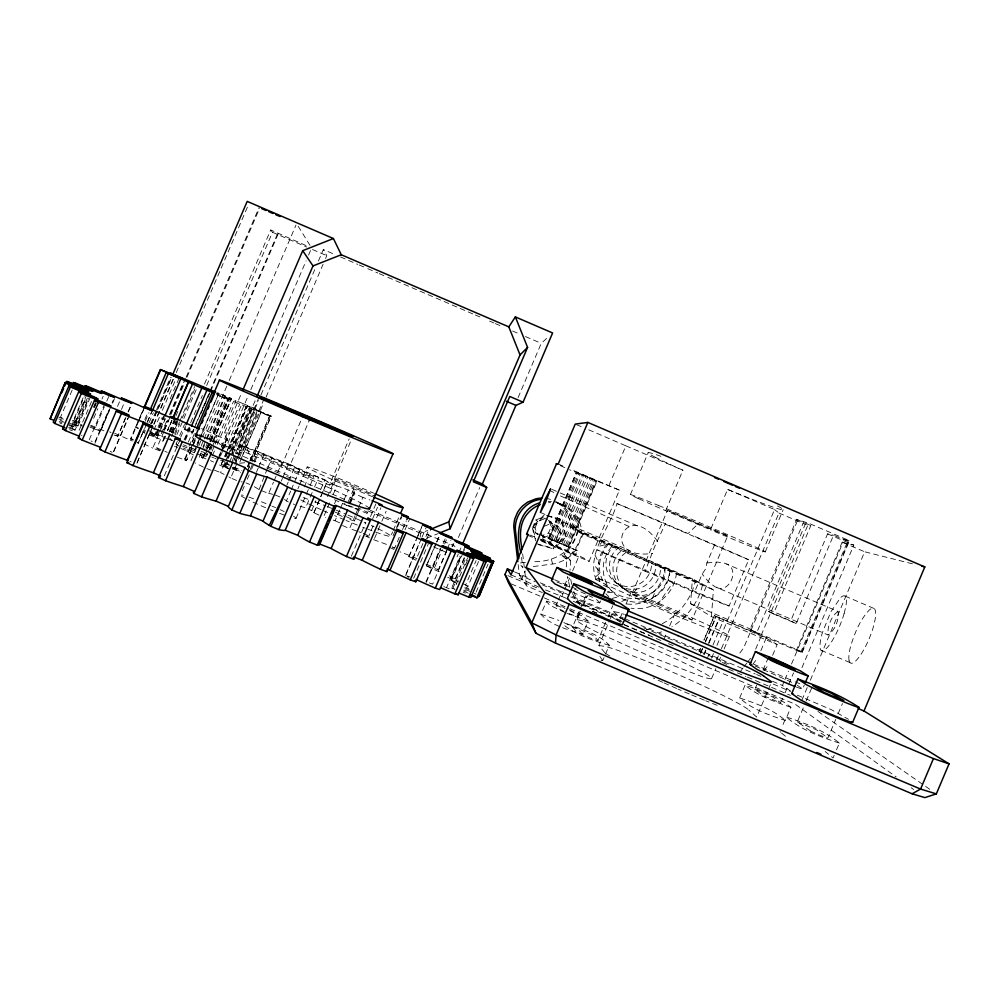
<?xml version="1.0" encoding="UTF-8"?>
<svg xmlns="http://www.w3.org/2000/svg" width="999" height="999" viewBox="0 0 999 999"><rect width="100%" height="100%" fill="white"/><g stroke="black" fill="none" stroke-linecap="round" stroke-linejoin="round"><path stroke-width="0.75" stroke-dasharray="5 3.75" d="M566.358 566.87L566.957 557.592L563.998 554.045L561.913 555.456L565.459 558.528L570.641 560.726L570.029 570.254M714.61 544.755L706.905 562.912L705.606 568.955L702.16 574.075L694.455 592.232L703.608 596.028A74.725 1.324 23.2 0 0 723.776 604.133L729.108 605.981L748.688 559.802L743.581 557.417A74.7 0.649 23.1 0 0 723.701 548.688L692.894 535.626M772.614 655.307L777.16 644.567L711.438 616.633L690.596 603.658L692.419 578.858L570.779 527.047L569.792 520.129L566.483 511.9A28.821 28.746 -62.4 0 0 560.814 505.082L555.968 501.685L563.261 506.281A29.371 29.283 -62.6 0 1 569.043 513.224A28.821 28.746 -62.7 0 1 572.927 524.587L573.414 528.658L618.281 547.989C611.051 553.159 608.291 562.799 609.877 571.316A23.377 23.264 -69.2 0 0 644.517 586.038C651.76 581.281 656.743 572.589 655.456 563.811L614.747 545.991L611.575 548.663A22.927 22.815 -69.1 0 0 619.78 584.79A22.927 22.815 -69.1 0 0 651.498 565.659L651.223 561.513M711.438 616.633L713.411 589.835L692.419 578.858M420.154 537.137L420.654 533.254L427.672 530.419M729.108 605.981L597.277 549.887L602.534 552.335A74.937 1.336 23.2 0 0 645.142 571.241L654.47 547.152L665.334 523.713A74.9 0.649 23.1 0 0 622.352 505.744L616.982 503.558C609.927 528.771 584.49 554.857 597.152 582.305M625.998 552.36L622.627 555.194A24.351 24.226 -69.4 0 0 624.924 589.522A24.351 24.226 -69.4 0 0 659.128 587.062A24.301 24.176 -69.4 0 0 665.009 573.239L664.71 568.831L622.177 550.187L618.868 552.971A23.864 23.739 -69.3 0 0 627.409 590.559A23.864 23.739 -69.3 0 0 660.401 570.654L660.114 566.333L676.398 573.351C675.062 588.423 663.998 601.585 649.874 606.593A39.61 39.398 -69.3 0 1 631.031 608.191M655.456 563.811L665.259 567.981C656.605 626.848 572.077 590.859 608.466 543.818L598.626 546.403L602.522 541.196M665.259 567.981L669.929 569.892C668.281 591.196 646.578 607.255 625.749 603.796M670.117 570.591L668.93 577.884A33.654 33.479 -69.3 0 1 647.34 600.499C631.743 605.844 613.411 598.064 606.43 583.116A33.654 33.479 -69.3 0 1 607.729 551.835L612.137 545.916L622.177 550.187M844.13 613.486L845.691 607.105A29.583 6.993 -67.1 0 0 846.165 598.101A29.758 7.03 -67.1 0 0 840.546 597.652L830.743 611.975L822.364 632.692A29.783 7.043 -67.1 0 0 820.154 648.114M174.513 446.428L176.486 447.065L180.12 438.598M669.929 569.892L695.454 580.769C691.171 599.55 677.996 616.058 660.689 624.512M695.454 580.769L702.622 584.515C698.638 602.01 687.162 617.469 671.89 626.798M464.335 558.391L451.673 588.074L452.722 588.723A44.056 3.059 23 0 1 455.119 589.835M652.484 598.226L656.243 588.811M177.285 457.167L184.915 460.164L190.072 447.714M192.357 442.182L194.081 438.037M760.863 650.674L766.158 638.136L714.26 615.696L703.908 640.097M834.202 755.269L833.054 757.979L825.162 751.498M836.5 749.837L839.36 743.044C824.088 730.394 804.869 723.001 786.225 716.995L781.755 727.559M573.226 601.273L618.98 620.666L623.076 611.013M626.011 604.108L631.281 591.695L676.111 610.739A73.464 2.385 23.3 0 1 714.223 628.021L720.779 631.206A73.464 2.385 23.3 0 1 720.117 633.528L671.228 613.761L615.347 589.035A73.464 2.385 23.3 0 1 596.703 578.496L600.499 579.72A73.464 2.385 23.3 0 1 631.281 591.695M636.775 588.798L632.629 594.23A32.73 1.061 23.3 0 0 633.091 595.029L665.946 609.977L691.97 620.042L727.672 535.914L667.444 510.377L631.868 594.105M699.025 651.573L700.249 648.701M699.213 651.398L700.436 648.538M704.083 639.947L714.41 615.609L801.623 652.497L849.013 540.509L808.641 523.214L796.665 519.43L749.962 629.645L756.743 632.704L803.583 522.127M700.624 652.634L702.397 648.463M705.331 641.533L715.933 616.545M700.599 653.446L703.021 647.739M705.444 642.02L716.345 616.321M703.87 654.233L705.644 650.062M708.591 643.106L719.205 618.056M704.07 654.77L705.881 650.499M708.903 643.368L719.792 617.694M707.042 659.015L709.989 652.047M712.949 645.079L723.588 620.004M711.513 658.204L713.948 652.484M716.97 645.342L774.55 509.54L727.609 489.423L710.451 529.832L665.696 510.701A73.252 1.174 23 0 1 643.518 500.924M718.406 655.794L716.595 660.077L720.841 661.875M721.44 648.651L778.933 513.011L774.55 509.54M711.613 678.496L715.784 668.643M719.367 660.189L720.566 657.379M724.138 648.925L729.52 636.251M765.284 551.86L783.154 509.715M751.023 630.282L797.889 519.68M690.596 603.658L751.46 629.532L743.556 648.164L738.086 655.269M773.426 613.886L768.356 611.338L805.231 524.288L810.851 525.511L773.426 613.886L796.153 623.563L833.541 535.239L849.1 541.633L802.359 652.097L796.665 649.675L843.418 539.198L849.013 540.509M761.163 635.289L808.641 523.214M755.669 649.125L761.475 635.389L751.46 629.532M739.647 697.964L745.079 685.127C761.026 690.621 777.709 696.515 790.908 707.304L785.339 720.454C769.417 715.159 752.197 709.502 739.647 697.964C755.619 703.284 772.539 709.14 785.339 720.454M782.679 698.588L780.369 702.821L763.436 695.654L754.844 689.422L756.605 685.289M763.024 670.117L767.869 658.678M796.153 623.563L790.746 620.879L827.584 533.866L833.541 535.239M770.379 684.702L756.668 717.082L748.85 709.989M790.546 691.121L782.417 685.476L784.227 681.193M784.839 679.757L788.461 671.178M791.495 664.035L842.944 542.469L853.82 545.104L801.348 669.118M802.359 652.097L801.123 651.398L847.701 541.308M785.089 692.869L788.124 685.726M788.723 684.303L793.556 672.864M796.39 687.05A25.412 1.074 23.5 0 0 802.609 689.01L804.282 685.064M801.872 700.224L807.304 687.374M810.326 680.244L864.659 551.773L915.796 564.66M810.489 730.981L797.327 721.902L805.619 702.297M806.218 700.886L812.137 686.887M810.539 731.006A12.375 0.737 23.8 0 0 819.043 734.852L821.877 736.013A12.375 0.737 23.8 0 0 827.896 737.974L835.788 719.317M838.211 713.573L842.457 703.521M476.073 592.22L488.061 564.123M533.079 526.436L535.002 528.034L537.637 534.615L535.664 532.892L533.079 526.436L535.814 520.017L542.27 517.407L547.39 519.58M535.002 528.034L537.787 521.49L544.368 518.831L542.27 517.407M538.973 587.175L521.615 579.395L525.237 570.916M544.168 537.4L542.057 535.614L548.526 533.004L551.261 526.585L548.663 520.129L550.899 521.603L553.533 528.184L550.749 534.727L544.168 537.4L541.558 536.288M548.376 538.299L576.51 472.24L587.712 476.823L597.015 480.994L568.906 547.027L548.376 538.299L568.906 547.027M548.888 538.411L576.51 472.24M549.425 538.861L577.634 472.639M550.874 539.173L578.896 473.389L576.96 472.502M551.898 539.997L580.144 473.651M554.033 540.459L582.017 474.762L578.896 473.389M549.325 541.758L556.206 538.973L559.128 532.13L556.356 525.237L549.55 522.34L558.104 526.398L560.901 533.391L557.954 540.322L550.973 543.144L542.507 538.861L550.973 543.144M555.394 541.545L583.691 475.124M557.892 542.07L585.851 476.423L582.017 474.762M559.415 543.281L587.712 476.823M561.85 543.781L589.822 478.096L597.015 480.994M563.299 544.905L591.583 478.496M565.334 545.317L593.331 479.557M566.47 546.191L594.705 479.882M567.819 546.465L595.866 480.581M568.443 546.94L596.615 480.756M569.318 609.79L584.103 616.932L588.149 621.091L582.542 634.265C568.793 629.77 550.861 625.586 540.846 614.198L546.69 601.086L564.298 607.617M577.597 530.432C572.614 552.435 552.947 562.737 531.431 561.588M578.446 530.944C575.074 539.373 571.715 548.563 563.998 554.045M612.137 545.916L582.442 533.354C578.846 542.819 574.637 553.134 565.459 558.528M582.442 533.354L583.354 533.903L575.586 550.374L571.066 555.556L565.571 559.702L556.043 563.573L530.269 566.945M540.584 540.309L575.199 554.957L577.472 550.761L541.321 535.064M564.098 611.463L558.516 608.528L556.131 605.406L557.917 601.173M558.516 599.775L562.112 591.333M564.51 585.701L568.106 577.26M545.404 589.897L561.788 596.415L564.185 590.771M564.785 589.36L569.592 578.071M572.589 571.016L578.596 556.905L589.11 561.376L619.43 490.147L571.041 469.43M608.915 485.651L625.874 445.816L588.049 429.52M605.669 622.439L597.889 640.646A12.225 0.762 23.4 0 1 590.709 638.211L579.595 633.279A12.075 0.762 23.4 0 1 575.636 631.006L572.564 626.985L579.757 610.052M580.357 608.653L586.363 594.542M569.155 613.698L578.096 616.995L580.656 611.151M583.104 605.406L587.362 595.379M577.072 619.942L580.631 611.588M582.991 606.006L587.15 596.253M630.369 494.642L648.101 452.947M572.639 592.32L584.777 597.477A25.2 1.099 23.2 0 0 599.662 602.921L600.973 600.099M608.029 616.895L612.737 605.794M604.969 652.934L598.913 645.554L609.777 619.992M610.377 618.568L613.398 611.475L619.58 612.799A82.692 3.709 23.4 0 1 624.363 614.385M665.696 510.701L682.891 470.242A73.302 2.96 22.9 0 1 660.851 460.039L655.606 457.43M601.023 660.376L602.722 660.626L609.265 645.242C597.539 632.629 579.02 628.983 563.611 622.389M663.823 639.672L666.758 632.792M669.68 625.898L676.111 610.739M304.27 486.9L309.702 474.213A38.049 1.573 22.9 0 1 312.275 474.975L314.098 475.574A82.53 3.447 23 0 1 318.743 477.197L324.862 479.82A82.655 3.384 22.8 0 1 326.623 480.969L327.085 481.343A38.074 1.561 22.8 0 1 327.135 481.705L322.302 492.994M296.004 518.381L309.44 487.012M310.052 485.589L313.711 477.035A30.17 1.249 22.8 0 0 273.751 458.928A30.17 1.249 22.8 0 0 270.442 459.89A30.17 1.249 22.8 0 0 313.711 477.035M312.163 492.544L305.594 507.892A82.555 4.97 22.9 0 0 300.886 506.418L299.038 505.881A38.062 2.26 22.8 0 0 298.027 505.594M314.56 486.963L318.743 477.197M318.993 515.109L313.848 512.749A38.087 2.248 22.7 0 0 313.848 512.275L313.411 511.825A82.68 4.87 22.6 0 0 311.713 510.539L315.896 500.761M320.679 489.597L324.862 479.82M313.848 512.749L321.703 494.405M313.998 512.662L323.052 491.52M323.651 490.109L327.272 481.655M259.041 397.19L238.012 446.216L281.468 465.984L329.445 485.002L349.188 438.873M329.445 485.002L332.505 483.753L351.636 439.073M327.56 496.565L334.99 479.233L336.263 478.758L373.751 494.63M330.157 493.019L336.263 478.758M329.608 502.884L323.551 517.007A38.199 2.285 22.9 0 1 325.786 517.657M333.229 494.405L336.863 485.926A38.187 1.586 22.9 0 1 340.347 487.1L342.645 487.924A83.179 3.509 23 0 1 348.264 489.985L354.158 492.569A82.193 3.372 22.8 0 1 354.707 493.219L349.9 504.47M334.44 503.921L335.664 501.048M333.117 520.079A83.204 5.057 22.9 0 1 335.09 520.766L339.872 509.577M340.472 508.179L348.264 489.985M334.39 499.7L346.69 505.332L354.158 487.887L374.35 495.941M348.913 503.708L356.193 486.713M350.612 500.374L353.646 493.294A38.012 1.561 22.9 0 0 354.608 493.356L354.707 493.219M349.375 503.771L354.158 492.569M342.482 525.524L349.563 528.608L355.02 515.846M355.632 514.423L358.054 508.753M358.666 507.33L362.912 497.402A38.449 1.611 23 0 1 367.245 498.963L369.992 499.987M354.458 520.854L356.293 516.558M356.905 515.134L359.353 509.403L358.054 508.528M346.69 505.332L366.933 513.261L368.082 510.601M351.336 556.231L365.834 522.327M370.479 516.533L375.886 503.871M372.652 518.731L377.522 507.33M366.158 536.013A38.062 2.26 22.8 0 0 367.357 536.201L368.057 536.226A81.98 4.845 22.8 0 0 368.818 535.951L374.238 523.276M376.648 517.632L380.869 507.779M374.55 538.399L381.268 522.677M381.868 521.253L386.151 511.251M375.649 532.067A52.085 2.86 22.9 0 0 388.836 536.226L390.771 536.238L392.607 531.943M393.219 530.519L399.338 516.196M393.057 535.689L401.86 515.072M397.452 527.16L401.698 517.232M392.682 547.752A81.968 4.87 22.8 0 0 394.692 548.014L399.55 536.638M402.585 529.545L406.231 521.016M405.02 529.745L409.727 518.706M422.952 543.456L415.809 560.189L408.878 556.805L417.17 537.312M417.769 535.914L422.515 524.8M408.866 556.755L416.158 540.109M416.758 538.723L421.503 527.609M406.044 574.1L419.48 542.644M405.606 575.686L421.478 538.449M422.09 537.025L426.985 525.561M425.936 536.488L428.321 530.906M426.885 538.711L430.407 530.469M413.648 578.334L428.234 544.18M439.273 571.678A40.385 2.572 23.1 0 0 432.317 568.893L426.373 565.834L435.989 543.306M436.588 541.908L438.998 536.276M426.423 565.821L436.338 543.381M436.95 541.982L440.547 533.541M425.911 582.005L440.334 548.226M426.323 582.292L440.746 548.488M432.317 568.893L440.771 549.113M443.181 543.456L446.203 536.388M446.765 550.162L438.449 569.655L434.553 567.632L442.257 549.587M444.63 544.03L446.403 539.86M447.365 548.763L450.924 540.409M446.953 550.524L432.604 584.14L430.656 583.354M451.973 546.515L453.196 543.668M452.584 546.678L453.796 543.831M458.379 537.512L479.707 487.549M518.094 397.602L541.246 343.344L548.064 337.125M457.067 556.88L458.279 554.045M458.878 552.634L461.301 546.965M445.566 587.275L446.541 587.662L459.977 556.168M456.618 583.254A41.771 2.747 23.1 0 0 454.12 582.205L450.462 580.019L460.551 556.368M464.298 557.542L455.244 578.758L452.122 577.01L461.138 555.856M463.548 550.224L465.359 545.991M450.512 580.007L451.398 580.257L462.075 555.257M462.662 553.858L464.448 549.7M452.722 588.723L465.996 557.592M456.156 584.69L467.619 557.804M465.472 565.022L468.481 557.991M478.546 561.538L467.957 586.363L465.709 584.939L476.111 560.564M125.862 417.657L117.807 436.213L125.612 417.47M128.072 411.763L131.756 403.196M128.322 411.938L132.005 403.371M113.486 451.585L127.909 418.069M113.824 451.598L129.433 415.309M133.242 440.184A83.541 4.933 22.6 0 1 130.707 438.536L144.48 406.506M138.024 428.421A27.797 1.461 22.5 0 1 135.552 427.285L143.819 408.928M132.305 441.046L130.457 440.284L138.362 421.915M138.973 420.504L143.831 409.19M144.818 419.543L147.802 412.599M145.255 421.241L148.938 412.662M146.766 423.776L138.274 443.081L144.293 428.908M147.315 421.878L151.548 412.025M147.377 422.34L152.248 410.714M149.076 422.689L153.346 412.762M150.499 423.826L155.956 411.138M156.556 409.727L170.504 377.31M151.598 423.551L157.005 410.951M157.617 409.553L171.453 377.372M151.461 424.001L171.828 376.948M152.735 426.436L136.339 464.56L151.411 429.283M153.696 424.2L174.45 375.936M154.096 424.138L173.801 378.321M176.261 372.59L248.301 205.07M149.688 432.704L157.617 435.564L152.572 433.116L159.927 416.021M162.375 410.327L175.849 378.996M158.516 429.245L155.469 436.326L154.408 435.552L157.43 428.509M158.042 427.097L162.288 417.22M170.167 398.876L179.271 377.722M155.744 435.089L158.204 429.358M158.829 427.934L163.749 416.471M159.116 427.834L163.986 416.521M149.35 434.965A28.222 1.498 22.5 0 0 152.447 436.213L155.644 437.45L164.236 417.457M157.617 435.564L160.065 429.857M160.689 428.421L164.985 418.431M159.703 450.774L152.772 448.126L165.359 418.831M166.496 438.461L160.402 435.726L167.095 420.167M169.53 414.51L183.516 381.968M163.386 430.094L167.682 420.104M170.142 414.398L185.477 378.733M186.089 377.297L259.078 207.517M164.236 430.119L168.544 420.104M171.004 414.373L184.54 382.879M187 377.16L259.615 208.254M160.439 450.711A38.949 2.31 22.6 0 1 158.966 449.775L158.042 449.125A82.792 4.883 22.6 0 1 156.831 448.014L163.911 431.531M164.51 430.157L170.417 416.408M162.675 441.546L165.097 435.914M167.52 430.294L171.753 420.442M165.147 436.213L163.312 440.484L155.644 437.45M171.89 420.542L167.595 430.507L171.94 420.679M165.272 436.188L162.849 441.82A28.646 1.573 22.6 0 1 163.461 441.471L164.773 441.82M169.093 431.78L175.25 417.445M175.874 416.009L178.958 408.841M169.78 431.855L174.538 420.716M170.454 431.743L175.325 420.417M171.353 432.28L176.261 420.866M171.728 432.342L176.573 421.054M172.04 432.729L177.41 420.454M172.902 432.954L177.834 421.491M171.666 436.625L177.722 422.552M174.575 433.279L179.445 421.978M180.045 420.567L194.618 386.65M175.05 434.94L179.895 423.651M182.317 418.019L196.254 385.577M176.96 434.553L196.641 388.736M176.074 444.118L177.273 441.321M179.683 435.714L184.503 424.488M180.707 437.25L185.539 425.986M180.382 439.185L163.611 477.435M193.968 429.907L192.732 432.767L184.865 429.695L186.701 425.412M204.483 384.041L270.692 229.957L307.467 246.179M184.865 429.695L187.587 429.832L190.047 424.113M190.672 422.677L202.36 395.479M206.656 385.464L272.477 232.292L270.692 229.957M184.078 439.91L189.623 427.285M184.99 439.235L189.723 428.209M185.402 440.259L190.322 428.808M192.07 432.742L193.294 429.895M195.742 424.188L209.228 392.807M209.84 391.371L277.859 233.042M188.374 442.008L193.806 429.358M194.418 427.947L209.515 392.782M200.737 414.148L209.965 392.657M210.589 391.221L278.296 233.616M192.857 444.105C189.535 447.802 192.183 455.631 186.925 451.086L196.154 429.607M184.79 458.778L189.81 447.265M192.133 441.708L193.469 438.748M193.469 442.707L195.267 438.499M189.91 452.622L195.879 438.486M184.915 460.164L186.538 460.689L192.482 446.94M193.082 445.566L196.029 438.698M199.912 438.236L195.042 449.475L198.351 440.784M198.951 439.385L218.868 393.219L231.443 398.551L212.225 443.331M200.512 436.825L218.781 393.194M196.353 448.164L190.871 460.926L184.927 458.628A82.293 4.858 22.7 0 0 184.865 459.203L185.19 459.615A38.549 2.273 22.6 0 0 186.588 460.689L186.588 460.689M196.965 446.753L199.4 441.083M200.012 439.66L204.271 429.732L200.724 428.321M198.851 445.616L201.885 438.561M202.497 437.15L220.08 396.203L216.546 394.58M201.086 446.066L203.534 440.359M204.146 438.936L226.798 386.188M229.246 380.494L295.979 225.112M202.897 446.903L224.937 395.554M204.633 444.667L199.176 457.367A28.684 1.561 22.6 0 0 202.435 458.154L206.256 449.7M207.055 439.023L224.625 398.114L227.934 399.238L209.877 441.296M202.647 458.116L201.336 457.242L205.032 448.651M205.644 447.215L226.548 398.539L258.454 411.538M202.522 457.967L206.131 449.562M206.731 448.164L209.128 442.557M209.74 441.158L227.772 399.138L226.548 398.539M206.868 448.301L209.266 442.694M207.105 448.701L209.553 442.994M210.165 441.57L229.158 397.352M201.336 457.242L203.521 457.879L206.581 450.736M207.205 449.3L228.721 398.726L230.881 399.188L217.382 393.281M207.293 455.007L205.657 454.07L210.477 442.844M211.076 441.446L229.745 397.964L231.443 398.576M196.878 453.771A17.408 0.924 22.6 0 0 203.946 456.431L206.356 456.281L207.58 453.434M208.192 451.998L210.04 447.714M212.487 442.008L231.194 398.501M209.827 448.926L211.626 444.73M209.715 449.388L231.443 398.788L229.782 398.002M210.801 450.037L212.025 447.19M212.65 445.754L216.933 435.751A39.361 1.623 22.7 0 0 212.987 433.816L210.439 432.604A86.701 3.621 22.6 0 0 204.271 429.732M212.125 451.248L214.573 445.542M215.197 444.118L233.554 401.336M212.425 455.631L214.847 450M217.258 444.38L235.989 400.761L231.443 398.788M234.041 456.593L224.463 432.917L241.583 393.057M221.316 446.94L239.723 404.071M218.943 456.181L220.767 451.923M221.378 450.512L226.473 439.061A81.968 3.372 22.9 0 1 227.722 439.173L233.853 441.67A85.415 3.546 22.7 0 1 239.011 444.155L241.071 445.179A38.886 1.598 22.7 0 1 244.093 446.753L254.096 450.861A38.074 1.561 22.8 0 1 254.72 450.786L255.494 450.924A81.93 3.384 22.9 0 1 257.942 451.56L264.186 454.145A84.278 3.472 22.7 0 1 268.256 456.218L269.805 457.043A38.511 1.573 22.8 0 1 271.865 458.229L281.955 462.45A38.012 1.561 22.9 0 1 283.566 462.799L284.877 463.174A82.118 3.409 22.9 0 1 288.461 464.31L294.693 466.945A83.367 3.422 22.7 0 1 297.64 468.568L298.651 469.168A38.237 1.561 22.8 0 1 299.712 469.942L309.702 474.213M218.731 457.992L221.141 452.385M221.766 451.061L242.22 403.284L256.056 409.078L236.838 453.846M220.467 456.081L222.889 450.437M223.489 449.038L227.722 439.173M221.666 447.065L226.211 446.965L248.339 395.429M250.799 389.71L306.106 260.851M308.566 255.132L311.638 247.964M228.496 468.494A28.559 1.561 22.6 0 0 226.711 467.37L221.141 464.535L226.611 451.785M227.223 450.362L246.204 406.493M221.204 464.51L226.91 451.798M227.51 450.387L246.353 406.493M225.699 456.718L247.54 405.856L256.056 409.078M225.836 456.88L247.527 405.869M224.063 474.375A85.439 5.095 22.5 0 0 220.579 472.614L227.822 455.731M228.421 454.333L233.853 441.67M221.441 464.547L224.463 465.534L226.885 459.877M227.497 458.466L229.92 452.822M230.519 451.411L249.313 407.629M224.912 466.433L250.324 407.18L247.69 405.969M219.568 465.01A28.022 1.511 22.7 0 0 225.312 467.544L228.384 460.389M232.08 451.785L250.524 408.791M230.969 455.319L251.523 407.43M252.397 461.913L240.984 433.703L255.756 399.288M229.508 462.125L252.884 407.667M232.155 461.001L254.445 409.303L271.191 416.133L252.31 460.127M344.605 499.388L235.914 453.296L258.529 400.587M260.976 394.88L316.009 266.658M318.456 260.951L323.339 249.563L334.815 254.495M233.841 460.851L236.239 455.244M235.889 460.352L237.7 456.118M238.311 454.707L257.093 410.939M234.877 464.235L236.701 459.977M237.312 458.566L257.967 410.414L259.328 410.976M238.012 446.216L243.806 446.116L263.611 399.95M236.651 480.469L230.707 477.972L238.624 459.528M239.223 458.104L244.093 446.753M235.914 453.296L242.12 452.959L263.599 402.922M266.046 397.202L323.102 264.248M325.562 258.529L326.785 255.669L323.339 249.563M232.63 468.181L236.376 469.755L237.575 466.958M241.783 457.142L261.026 412.3L270.754 416.608L252.06 460.202M239.872 462.025L261.288 412.112L271.191 416.133M247.415 466.433L249.238 462.187M249.85 460.776L254.096 450.861M247.665 466.908L269.443 416.146L270.754 416.608M248.164 466.508L249.987 462.262M250.587 460.851L270.03 415.534M248.439 468.643L249.638 465.821M247.44 471.478L249.875 465.796M250.125 469.767L253.134 462.762M253.734 461.363L257.942 451.56M242.382 490.634L244.218 486.351M247.277 479.22L249.113 474.937M251.561 469.23L254.008 463.511M254.62 462.087L258.304 453.521M256.381 472.34L258.179 468.144M258.778 466.745L264.186 454.145M259.091 489.585L267.008 469.53M267.62 468.119L271.865 458.229M261.551 490.659L268.644 493.494L273.476 482.205M274.088 480.794L281.955 462.45M281.468 465.984L302.784 416.258M281.281 481.056L282.48 478.271M283.067 476.873L288.461 464.31M243.806 446.116L290.322 464.622L309.166 420.654M286.925 485.089L288.112 482.292M288.711 480.894L294.693 466.945M288.324 501.885L286.413 500.974L290.647 491.096M291.246 489.685L299.712 469.942M297.864 488.811L299.038 486.076M299.625 484.715L307.242 466.945M602.722 660.626L599.25 655.556M609.265 645.242C593.943 640.983 575.624 634.815 562.912 624.263M72.178 390.097L60.502 417.207A96.603 6.344 22.2 0 1 63.711 418.481M83.092 397.789L73.439 420.179A94.93 6.119 22.3 0 1 81.893 423.651M68.831 425.274L71.528 426.336L84.341 396.615M69.568 427.097A43.756 2.797 22.3 0 0 72.315 428.234L87.113 393.881M71.528 426.336L73.601 426.523L86.339 396.953M69.193 422.989A44.468 2.897 22.3 0 1 74.55 425.162L85.926 398.751M68.506 427.747A45.904 3.097 22.3 0 1 73.726 429.72L88.649 395.092M74.55 425.162L77.984 425.924L76.861 425.274L88.162 399.038M73.726 429.72L75.075 430.107L88.824 398.276M77.984 425.924L89.898 398.276M79.171 430.257L93.644 396.653M93.494 407.167L96.528 400.124M93.993 407.442L95.779 403.309M94.468 407.43L97.49 400.399M93.694 418.306L97.827 408.691M101.973 399.063L103.159 396.316M105.032 403.084L89.098 440.084L90.622 440.746M89.773 426.96A42.857 2.697 22.3 0 1 94.73 429.083L104.358 406.73M106.768 401.136L109.178 395.542M95.08 441.72L108.629 410.239M94.73 429.083L100.624 430.944L109.141 409.777M112.125 402.834L113.324 400.05M94.942 443.269L111.089 406.094M100.624 430.944L109.603 410.077M112.6 403.121L114.997 397.565M117.52 406.406L119.955 400.749M121.453 409.428L123.938 403.621M632.629 594.23L657.904 604.22L672.876 582.767L694.455 592.232M644.105 602.247L650.099 593.843M607.167 543.881C599.313 552.859 596.628 565.434 598.638 577.035A39.66 39.461 -69.3 0 0 600.574 583.603M740.184 671.715L742.994 668.044M743.943 666.82L746.765 663.161M747.702 661.937L750.524 658.279M752.672 664.472L757.929 657.642M764.048 670.679L768.643 664.71M588.149 621.091L566.033 612.999M572.564 626.985L572.689 626.823A12.038 0.737 23.3 0 1 577.235 628.271L593.806 635.764L598.001 640.471M366.933 513.261L367.794 512.337L358.354 508.029M536.351 543.643L552.996 548.264L565.359 536.126L561.076 519.368L547.202 515.509M538.399 544.655L553.758 548.913L566.171 536.7L561.863 519.842L561.076 519.368M535.639 540.846L532.067 526.873L544.43 514.735L545.117 515.184L532.679 527.397L535.564 538.648M727.672 535.914L698.076 523.926L688.036 533.553L665.334 523.713M556.131 605.406L565.047 608.553M540.846 614.198L558.853 620.404M621.815 601.535L627.272 598.588M254.445 409.303L269.443 416.146M75.075 430.107L72.315 428.234M657.742 541.57C625.711 496.715 598.339 561.138 652.722 553.396M659.153 632.792L661.525 631.818M426.585 538.224L437.687 533.753M544.193 526.273L551.186 523.451M646.54 629.67L653.121 627.747M612.05 598.463L619.68 596.415M706.905 562.912L717.632 562.087L724.75 563.249L838.036 611.475C839.472 619.355 834.839 630.606 828.096 634.989L714.822 586.65L709.028 582.367L702.16 574.075M525.387 562.337L519.343 563.086L522.814 567.869L521.378 555.981M239.685 463.261L245.342 462.662M548.476 502.759L550.611 502.609M607.492 592.669L612.824 592.457L607.467 591.308M598.913 645.554L605.307 646.403A82.717 5.345 23.6 0 1 629.095 654.445A82.605 5.345 23.6 0 1 663.898 668.443L676.51 673.863A82.605 5.345 23.6 0 1 748.863 710.002M194.743 449.175L195.754 449.4M206.531 447.365L212.587 447.252M219.118 393.406L217.382 392.757M451.673 588.074L454.383 588.586M839.36 743.044C820.766 737.087 801.223 729.919 786.225 716.995M205.657 454.07L207.33 454.52M155.469 436.326L148.751 433.878M224.463 432.917L240.984 433.703M797.327 721.902L816.52 729.832L827.896 737.974M176.498 447.015L177.535 447.265M242.208 481.88L241.408 481.818A38.087 2.248 22.7 0 0 241.021 481.818M838.036 611.475C831.18 616.046 827.085 627.01 828.096 634.989M359.353 509.403L355.607 508.279M790.908 707.304C775.012 701.822 758.066 696.116 745.079 685.127M754.844 689.422L771.89 696.49L780.856 702.871M443.743 586.688L444.73 586.962M195.042 449.475L183.416 444.805M408.916 556.755L409.041 556.768A38.486 2.323 22.9 0 0 413.012 558.016L414.835 558.528A82.205 4.908 22.9 0 0 417.107 559.115M138.274 443.081L137.35 442.807M117.807 436.213L114.111 435.064M547.639 498.638L550.511 499.363M555.531 502.222L563.111 505.057L560.102 503.946A31.256 31.156 -63.1 0 0 556.992 503.171M577.472 550.761L542.42 536.001M619.43 490.147L569.555 469.755M429.37 582.941L430.244 583.204M172.402 440.596L167.407 438.823M546.515 515.571L561.863 519.842M81.356 435.352L81.98 435.289M229.308 464.423L223.277 462.362L229.408 465.397M716.708 587.549C729.682 593.256 739.884 569.305 726.71 563.973M406.755 575.861L410.052 576.947M242.22 403.284L235.989 400.761M356.705 531.031L353.946 530.069A38.462 2.323 22.9 0 0 349.563 528.608M130.707 438.536L133.279 439.46M225.312 467.544L228.846 468.843M797.302 695.167L831.355 709.677L848.501 719.33M156.831 448.014L161.039 449.587M529.757 535.002L537.537 538.036M216.246 458.803L214.61 458.179M224.463 465.534L228.059 466.945M336.863 485.926L327.135 481.705M755.194 666.046L794.879 683.703M59.191 421.566L62.088 422.664M556.868 581.967L569.343 586.95M464.56 587.862L468.306 589.31A85.302 5.332 23 0 0 470.966 590.309M232.23 467.282L239.91 470.367M540.884 539.86L575.649 555.057M373.539 539.672L373.938 539.822A38.799 2.373 23 0 1 379.096 541.658L382.255 542.819A85.09 5.295 23 0 1 387.088 544.642M362.912 497.402L353.646 493.294M203.521 457.879L205.994 458.841M645.142 571.241L672.876 582.767M206.781 468.593L211.214 470.329M233.654 467.07L236.913 468.394A27.81 1.498 22.7 0 1 241.895 470.504M214.423 470.167L220.579 472.614M228.721 398.726L216.184 393.556M257.967 410.414L250.324 407.18M578.596 556.905L540.634 540.821M353.122 507.33L344.255 503.646M618.98 620.666L622.439 622.077M180.732 448.451L186.925 451.086M144.618 430.557L145.829 431.056M72.378 421.978L74.575 422.864A43.669 2.785 22.3 0 1 82.442 426.123M540.034 539.048L563.936 549.138A33.467 0.849 23.2 0 1 575.162 554.095L579.72 556.168A33.442 0.849 23.2 0 1 584.715 558.541L589.11 561.376M245.979 482.879L249.725 484.415M213.699 457.817L211.825 457.043M294.593 504.545L293.294 503.996M463.136 592.232L465.309 593.131M658.553 505.494L668.543 509.627A73.327 1.174 23 0 1 753.059 545.916A73.327 1.174 23 0 1 745.054 544.168A73.776 1.186 23 0 1 729.02 537.587A73.252 1.174 23 0 1 710.451 529.832M261.026 412.3L259.128 411.501M220.08 396.203L224.625 398.114M149.675 433.416L154.408 435.552M275.299 495.017L280.294 497.115M585.851 476.423L589.822 478.096M583.354 533.903L579.02 532.067L577.984 524.737L574.487 516.021A30.532 30.445 -62.9 0 0 568.468 508.803L563.336 505.194C570.154 508.079 575.711 513.648 578.858 520.329A31.394 31.306 -63 0 1 581.48 529.557L581.992 533.866L713.411 589.835M259.415 411.313L261.288 412.112M821.166 650.324L850.211 662.674M535.664 532.892L540.784 535.077M527.834 535.327L535.814 538.723M749.962 629.645L801.123 651.398M561.913 555.456L566.957 557.592L570.641 560.726L567.594 557.08M554.67 579.757L570.417 586.438M571.853 587.05L576.148 588.873M753.708 664.21L793.805 681.218M795.241 681.83L802.397 684.864M187.587 429.832L197.64 434.09M199.076 434.702L242.12 452.959M195.529 433.953L226.211 446.965M370.342 510.302L454.72 546.078L455.307 548.788M514.547 571.903L530.307 578.583M540.334 582.829L623.413 618.056M624.85 618.668L755.194 673.938M756.63 674.55L760.926 676.373M772.389 681.231L782.417 685.476M266.658 467.957L279.483 473.401M286.613 476.423L290.896 478.234M367.894 510.889L420.654 533.254M518.169 564.597L519.443 575.137L535.152 581.793M542.295 584.815L565.134 594.505M570.854 596.927L623.688 619.33M643.681 627.809L730.793 664.735M722.265 662.474L729.345 665.484M773.276 684.115L790.284 691.32M572.452 593.543L577.297 602.06L622.489 621.203M510.976 574.875L521.615 579.395M561.788 596.415L566.071 598.239M592.619 611.213L596.878 613.024M623.863 624.45L649.425 635.289M507.892 575.624L539.448 588.985M592.507 611.475L596.803 613.311M624.05 624.85L662.774 641.271M668.506 643.693L674.25 646.128M728.733 669.23L735.913 672.265M737.337 672.876L745.941 676.523M747.377 677.122L790.396 695.366M519.443 575.137L526.523 585.864L542.32 592.557M433.504 546.903L448.751 553.359M511.313 583.953L542.869 597.315M544.305 597.926L568.681 608.254M570.117 608.853L795.266 704.258L896.165 776.922M558.229 463.986L566.196 467.395M698.076 523.926L667.444 510.377M845.042 596.091L874.113 608.516M616.982 503.558L748.688 559.802M551.86 489.36L558.803 492.32M560.189 492.919L640.209 527.072M540.384 512.45L545.941 514.81M547.327 515.409L630.169 550.686M768.356 611.338L790.746 620.879M676.398 573.351L702.622 584.515M548.289 520.491L550.899 521.603M59.665 422.902L61.901 423.863M576.548 424.662L583.191 427.51M625.874 445.816L682.891 470.242M843.418 539.198L849.1 541.633M796.665 519.43L810.851 525.511M778.933 513.011L805.231 524.288M827.584 533.866L853.82 545.104M842.944 542.469L864.659 551.773M602.872 580.244L595.404 577.035L600.374 572.714L593.468 564.185M657.904 604.22L688.311 617.894M201.049 451.173L205.27 452.984A27.273 1.411 22.6 0 1 207.417 454.395M340.547 256.968L357.742 264.373M359.178 264.985L366.346 268.069M367.782 268.694L377.822 273.002M379.245 273.626L386.413 276.711M387.849 277.322L473.863 314.348M475.299 314.96L482.467 318.044M489.635 321.141L493.931 322.989M495.367 323.601L502.534 326.685M512.574 331.006L519.742 334.091M525.474 336.563L541.246 343.344M272.477 232.292L306.768 247.053M312.487 249.513L326.785 255.669M574.537 589.148L578.034 590.659M103.933 430.794L99.863 429.046A93.219 5.907 22.3 0 0 90.734 425.174M236.376 469.755L239.398 471.103M143.544 430.881L144.718 431.381M308.042 508.953L311.713 510.539M210.402 460.614L213.549 462.062M629.045 526.485L560.002 495.729M60.165 420.504L64.298 422.327M232.255 468.831L235.539 470.242A27.61 1.474 22.7 0 0 240.647 472.352M580.844 591.908L592.619 597.377M335.09 520.766L339.797 522.852M470.179 591.495L466.071 589.66A42.532 2.847 23.1 0 0 463.586 588.561M564.81 467.657L559.49 465.247M564.722 612.437L549.587 605.094L546.353 601.261M334.99 479.233L354.158 487.887M563.873 622.577L578.621 629.82L582.542 634.265M638.149 498.476L643.468 500.899M290.322 464.622L332.505 483.753M152.572 433.116L150.175 431.98M216.933 435.751L226.661 439.672A38.262 1.561 22.8 0 1 226.249 439.16M363.261 533.404L368.818 535.951M143.744 443.918L147.153 445.479A40.597 2.448 22.4 0 1 152.772 448.126M394.006 549.5L389.772 547.464M129.895 461.313L131.119 461.9M468.144 593.131L465.522 591.908A43.294 2.96 23.1 0 0 463.124 590.821M369.468 537.862L365.771 536.126M160.402 435.726L157.567 434.453A28.009 1.474 22.5 0 0 148.726 430.669M603.371 585.214L607.092 586.962M569.954 610.726L575.461 613.598L578.221 616.883M392.132 546.803L394.692 548.014M91.071 440.946L92.22 441.558M560.514 503.821L565.996 506.456M555.606 501.486L558.329 502.809M416.945 558.766L413.524 557.08A86.314 5.457 23.1 0 0 405.532 553.958L402.048 552.609A39.248 2.423 23 0 0 400.012 551.835M549.388 490.197L554.695 492.969M110.165 451.323L112.15 452.347M172.19 440.284L169.855 439.061M660.114 566.333L664.71 568.831M614.747 545.991L618.281 547.989M796.665 649.675L801.623 652.497M766.158 638.136L777.16 644.567M570.779 527.047L573.414 528.658M579.02 532.067L581.992 533.866M797.314 685.326L802.609 689.01M556.356 525.237L558.104 526.398M284.428 499.4L285.414 500.074A38.249 2.248 22.7 0 1 286.413 500.974M817.969 711.438L931.23 790.321M565.359 536.126L566.171 536.7M551.261 526.585L553.533 528.184M559.128 532.13L560.901 533.391M911.15 787.724L913.648 789.522M535.814 520.017L537.787 521.49M613.748 581.006L617.27 583.691M621.128 586.625L624.949 589.522M556.206 538.973L557.954 540.322M548.526 533.004L550.749 534.727M138.237 442.969L138.324 443.032A39.436 2.348 22.5 0 1 136.925 442.282M781.555 733.066L788.049 738.461M189.261 452.584L189.91 453.022A28.409 1.548 22.6 0 0 194.605 455.494M552.996 548.264L553.758 548.913M596.515 599.562L599.85 602.734M620.416 622.365L613.698 617.707L584.04 604.457A28.147 1.361 23.3 0 0 573.226 600.249M605.819 593.731L608.803 596.603M577.297 602.06L580.269 605.319M780.069 731.53L780.481 732.167M298.177 226.236L310.052 245.417M579.57 603.896L576.273 597.664A68.119 67.757 -69.4 0 1 573.651 591.083M594.979 554.982L599.725 564.785M234.615 457.992L236.863 463.561M541.246 533.216L544.043 540.197M613.398 611.475L619.979 617.607A84.415 3.859 23.4 0 0 624.949 620.454M569.892 587.15L567.295 576.46M551.311 558.965L552.647 564.173M522.664 553.833L526.523 585.864M73.601 426.523L72.04 425.661A42.957 2.71 22.3 0 1 69.406 424.538M571.715 584.29A68.119 67.757 -69.4 0 1 570.504 577.322M548.264 501.423A30.532 30.445 -63 0 1 551.398 501.523M849.038 660.526A29.733 7.53 -67.2 0 0 859.764 656.106A29.733 7.53 -67.2 0 0 873.601 626.098L875.087 619.642A29.558 7.492 -67.2 0 0 875.349 610.564A29.733 7.53 -67.2 0 0 869.38 609.964C860.114 619.567 855.057 632.392 851.023 644.892A29.758 7.542 -67.2 0 0 849.088 660.426M844.13 613.523A29.758 7.03 -67.1 0 1 830.356 643.581A29.758 7.03 -67.1 0 1 820.117 648.226M717.195 705.319A84.278 5.557 23.6 0 1 705.818 700.786M704.345 700.187A84.278 5.557 23.6 0 1 690.646 694.505M689.298 693.93A84.278 5.557 23.6 0 1 678.021 689.073M676.61 688.461A84.278 5.557 23.6 0 1 664.01 682.866M662.624 682.255A84.278 5.557 23.6 0 1 653.159 677.921M609.827 656.043A84.44 5.569 23.6 0 1 605.968 653.621M688.286 617.882A32.73 1.061 23.3 0 1 691.945 620.042M638.174 498.489A73.327 1.174 23 0 1 658.591 505.519M777.397 505.919A73.302 2.96 22.9 0 1 762.412 503.221A73.739 2.972 22.9 0 1 746.253 496.965A73.302 2.96 22.9 0 1 727.634 489.423M655.594 457.43A73.339 2.96 22.9 0 1 664.16 457.48M346.466 516.758A12.537 0.687 22.9 0 1 354.433 520.754A12.537 0.687 22.9 0 1 348.201 518.856M342.307 516.471A12.537 0.687 22.9 0 1 336.588 513.948M335.214 512.187A12.537 0.687 22.9 0 1 343.519 515.484M371.99 530.744A52.085 2.86 22.9 0 1 368.019 529.245M365.234 528.184A52.085 2.86 22.9 0 1 362.687 527.185M357.317 525.062A52.085 2.86 22.9 0 1 346.079 520.479M344.643 519.88A52.085 2.86 22.9 0 1 334.653 515.634M327.684 512.599A52.085 2.86 22.9 0 1 322.365 510.227M321.066 509.64A52.085 2.86 22.9 0 1 300.474 499.687M303.172 497.614A52.085 2.86 22.9 0 1 311.388 500.462M315.022 501.81A52.085 2.86 22.9 0 1 325.836 505.981M327.285 506.555A52.085 2.86 22.9 0 1 333.179 508.928M335.851 510.027A52.085 2.86 22.9 0 1 345.342 513.986M348.039 515.134A52.085 2.86 22.9 0 1 365.771 522.939M371.291 525.486A52.085 2.86 22.9 0 1 374.038 526.785M377.847 528.621A52.085 2.86 22.9 0 1 390.771 536.238M372.615 496.728A52.073 1.986 22.9 0 1 307.118 467.02A52.073 1.986 22.9 0 1 373.576 493.131M258.529 489.298A38.524 2.273 22.6 0 0 256.531 487.999L255.007 487.125A84.303 4.995 22.5 0 0 253.758 486.426M114.648 433.241A91.458 5.707 22.3 0 1 120.33 435.726L124.101 437.4A41.309 2.522 22.4 0 1 130.457 440.284M203.446 467.182A39.386 2.335 22.5 0 0 199.538 465.147L197.003 463.886A86.726 5.22 22.4 0 0 195.03 462.924M272.777 494.318A82.143 4.908 22.9 0 0 271.653 494.03L270.304 493.718A38.024 2.248 22.8 0 0 268.644 493.494M63.424 419.205A88.461 5.382 22.4 0 1 58.441 416.87M58.866 418.931A98.189 6.568 22.2 0 1 62.088 420.179M76.861 425.274A42.158 2.61 22.3 0 1 72.04 423.139M111.039 432.629A84.503 5.02 22.5 0 1 109.64 431.855M164.86 451.211A88.187 5.357 22.4 0 1 167.208 452.31M117.632 436.014A40.01 2.398 22.5 0 1 115.996 435.214M228.858 476.898A38.899 2.298 22.6 0 1 230.707 477.972M72.353 430.794A44.543 2.897 22.3 0 1 69.543 429.645M72.465 420.404A86.988 5.245 22.4 0 0 76.848 422.527L80.07 424.063A41.384 2.535 22.4 0 0 82.068 425M426.049 564.198A87.7 5.632 23.1 0 1 434.553 567.632M293.406 516.221A30.182 1.973 22.7 0 1 293.569 518.094M284.278 515.097A30.182 1.973 22.7 0 1 276.586 512.187M272.989 510.751A30.182 1.973 22.7 0 1 270.542 509.765M265.609 507.704A30.182 1.973 22.7 0 1 248.177 499.825M245.092 498.251A30.182 1.973 22.7 0 1 241.159 495.929M241.496 494.955A30.182 1.973 22.7 0 1 243.257 495.342M248.938 497.102A30.182 1.973 22.7 0 1 255.432 499.45M261.401 501.76A30.182 1.973 22.7 0 1 270.891 505.644M272.078 506.156A30.182 1.973 22.7 0 1 275.599 507.667M280.082 509.665A30.182 1.973 22.7 0 1 284.216 511.563M455.244 578.758A83.354 5.07 23 0 1 449.587 576.873M449.163 575.761A89.211 5.832 23.1 0 1 452.122 577.01M426.735 565.884A38.849 2.373 23 0 0 431.605 567.557L433.966 568.319A82.655 4.983 22.9 0 0 438.449 569.655M449.163 588.811A42.62 2.86 23.1 0 1 446.541 587.662M358.828 531.793A84.053 5.17 23 0 1 361.014 532.579M466.421 591.096A41.134 2.672 23.1 0 1 463.948 590.109M474.125 593.269A94.081 6.481 23.1 0 1 476.073 594.155M90.21 425.736A85.652 5.12 22.5 0 0 92.033 426.66L94.718 427.997A40.672 2.46 22.4 0 0 100.162 430.619M196.279 435.377A94.405 4.296 22.8 0 1 280.02 466.471A94.405 4.296 22.8 0 1 367.894 507.092M407.255 576.573A46.129 3.347 22.9 0 1 408.741 577.397M447.652 577.297A41.046 2.66 23.1 0 1 452.547 579.32L456.668 581.068A90.797 6.031 23.1 0 1 458.678 581.918M462.699 583.641A90.797 6.031 23.1 0 1 465.709 584.939M467.957 586.363A84.228 5.182 23 0 1 465.784 585.589M455.794 581.942A39.835 2.498 23 0 1 451.398 580.257M465.796 587.2A92.432 6.256 23.1 0 1 468.818 588.523M194.118 452.672A17.408 0.924 22.6 0 1 183.317 448.027M179.221 446.091A17.408 0.924 22.6 0 1 178.696 444.717M182.505 446.053A17.408 0.924 22.6 0 1 195.692 451.348M200.787 453.596A17.408 0.924 22.6 0 1 206.356 456.281M135.976 427.185A28.409 1.523 22.5 0 1 138.724 428.234M169.83 438.611A27.198 1.411 22.6 0 1 170.442 438.686M145.167 433.241A28.222 1.498 22.5 0 1 143.069 432.367M142.545 431.718A28.646 1.561 22.5 0 1 144.43 432.342M220.629 460.314A27.423 1.449 22.7 0 1 226.024 462.4M582.954 620.978L579.058 620.029A73.501 4.183 23.4 0 0 597.002 632.192L652.659 657.492L701.86 676.585A73.501 4.183 23.4 0 0 703.234 672.614L696.815 669.205A73.564 4.183 23.4 0 0 658.915 651.236A73.501 4.183 23.4 0 0 614.897 632.567L614.048 632.23A73.564 4.183 23.4 0 0 582.941 620.978"/><path stroke-width="1.5" d="M555.456 643.069L556.093 634.952L569.18 604.22L544.705 592.469L526.036 567.607L587.874 422.44L924.812 566.933L863.973 710.988L949.05 763.848L936.338 793.88L924.874 797.614L912.112 793.793L555.456 643.069L535.926 633.241L508.454 582.729L505.032 574.4L507.392 568.856L513.124 571.291M852.671 722.289L858.99 707.342C840.234 694.942 818.943 686.575 797.889 679.008L791.732 693.531L800.436 699.812L811.812 705.681A29.246 1.386 23.7 0 0 832.142 714.76L838.735 717.494A28.996 1.374 23.7 0 0 852.671 722.289L852.022 721.678M949.05 763.848L933.441 758.591L920.579 789.073L912.112 793.793M794.929 686.488A25.412 1.074 23.5 0 1 789.847 684.452L784.015 682.017A25.637 1.086 23.5 0 1 766.295 674.15L756.68 669.255L749.987 664.41L755.419 651.573L773.701 658.641L800.311 670.841L808.179 675.848L805.394 682.429M476.798 597.789L491.758 562.712L492.632 562.699L477.734 597.627L476.798 597.789A87.949 5.669 23.1 0 1 470.616 595.304M493.556 561.238L479.158 596.103L493.556 561.238A94.056 4.508 23.1 0 0 484.752 557.317L480.644 555.506A42.507 1.986 23.1 0 0 473.101 552.222L470.666 550.761L471.953 551.148A40.435 1.798 23.1 0 0 478.996 554.008L482.729 555.481A85.277 3.696 23 0 0 490.459 558.503L489.135 557.592A92.407 4.346 23.1 0 0 480.107 553.646L475.936 551.848A41.758 1.911 23.1 0 0 468.431 548.651L464.735 546.665L465.634 546.915A39.823 1.736 23.1 0 0 472.052 549.45L475.362 550.724A84.203 3.609 23 0 0 482.067 553.259L479.782 551.96A90.772 4.196 23.1 0 0 470.741 548.089L466.62 546.353A41.034 1.848 23.1 0 0 459.328 543.306L455.02 540.971A39.286 1.686 23 0 0 460.689 543.144L463.524 544.205A83.329 3.521 23 0 0 469.13 546.216L465.959 544.58A89.186 4.046 23.1 0 0 457.105 540.871L453.134 539.223A40.372 1.786 23.1 0 0 446.203 536.388L440.547 533.541A38.836 1.648 23 0 0 445.367 535.314L447.702 536.138A82.63 3.459 23 0 0 452.122 537.624L448.176 535.701A87.675 3.909 23.1 0 0 439.697 532.217L435.939 530.681A39.773 1.736 23.1 0 0 429.508 528.121L422.689 524.837A38.474 1.623 23 0 0 426.598 526.198L428.396 526.773A82.18 3.409 22.9 0 0 431.58 527.722L426.985 525.561A86.289 3.796 23.1 0 0 419.031 522.352L415.559 520.979A39.236 1.686 23 0 0 409.727 518.706L401.96 515.159A38.212 1.586 22.9 0 0 404.87 516.008L406.106 516.346A81.943 3.384 22.9 0 0 408.054 516.758L406.83 519.592M507.392 568.856L510.976 574.875L527.834 535.327L526.573 534.103L556.555 463.711M544.705 592.469L531.78 622.827L535.926 633.241M571.465 591.808L554.882 583.928L551.436 580.431L556.942 567.494C573.326 573.651 591.121 579.183 605.456 589.547L602.647 596.141M567.245 598.701L573.738 583.878A28.134 1.124 23.3 0 1 590.184 590.009L619.88 603.171L628.92 609.44L622.427 624.7A28.646 1.424 23.3 0 1 605.756 618.756C593.506 612.037 576.036 609.39 567.519 598.488M324.762 531.043L319.268 543.868A47.44 3.496 22.7 0 1 319.53 544.73L319.131 544.979A102.785 7.53 22.5 0 1 317.27 545.142L309.528 542.057A98.938 7.155 22.9 0 1 303.434 538.748L301.061 537.387A46.716 3.422 22.8 0 1 297.702 535.289L314.248 496.653L301.823 491.545A47.615 2.435 22.7 0 1 300.587 491.545L299.35 491.321A102.747 5.195 22.7 0 1 295.679 490.397L287.7 487.075A100.162 5.082 22.9 0 1 283.204 484.602L281.593 483.641A47.128 2.41 22.8 0 1 279.658 482.317L267.07 477.01A47.677 2.423 22.7 0 1 264.273 476.348L262.188 475.736A102.447 5.12 22.6 0 1 256.693 474.013L248.751 470.629A101.211 5.17 22.9 0 1 246.116 468.893L245.367 468.281A47.453 2.423 22.8 0 1 245.005 467.607L232.692 462.3A47.602 2.385 22.6 0 1 228.434 460.989L225.562 460.039A101.836 5.007 22.6 0 1 218.444 457.567L210.826 454.245A101.998 5.22 22.8 0 1 210.152 453.309L210.29 453.071A47.64 2.435 22.7 0 1 211.526 453.059L199.925 447.939A47.378 2.348 22.6 0 1 194.355 446.029L190.809 444.755A100.911 4.883 22.5 0 1 182.317 441.645L175.312 438.499L158.541 477.522L165.534 480.719A100.949 7.03 22.3 0 0 174.101 483.653L177.685 484.827A47.403 3.372 22.4 0 0 183.329 486.575L194.38 491.421M309.528 542.057L326.261 502.972A98.913 4.97 23 0 1 320.092 499.85L317.67 498.576A46.703 2.373 22.9 0 1 314.248 496.653M317.27 545.142L333.978 506.106A102.747 5.232 22.7 0 0 335.726 506.206L336.076 506.056A47.415 2.423 22.8 0 0 335.739 505.394L347.565 510.139A46.166 2.323 23 0 0 352.335 512.574L355.444 514.11A97.477 4.833 23 0 0 363.024 517.757L370.217 520.604L353.683 559.278L346.453 556.518A97.515 6.956 23 0 1 338.936 552.709L335.851 551.098A46.179 3.347 22.9 0 1 331.144 548.513L319.268 543.868M325.974 528.196L327.809 523.913M329.021 521.066L330.856 516.795M332.08 513.948L335.739 505.394M319.63 544.517L336.151 505.919M331.144 548.513L347.565 510.139M346.453 556.518L363.024 517.757M369.468 508.816L393.007 453.808A94.356 1.286 23 0 0 264.485 397.977A94.356 1.286 23 0 0 261.051 398.938A94.356 1.286 23 0 0 393.007 453.808M386.95 569.068L389.997 570.342A44.88 3.172 23 0 0 396.765 573.613L400.849 575.536A94.393 6.518 23.1 0 0 410.289 579.882L415.821 581.768L431.905 544.13L426.411 542.107A94.356 4.533 23.1 0 1 416.945 537.849L412.849 535.976A44.868 2.21 23 0 1 406.044 532.804L396.466 529.17A46.653 2.373 22.9 0 1 399.8 531.081L401.148 531.918A101.836 5.22 22.8 0 1 403.196 533.404L386.875 571.603L380.394 569.243A95.979 6.743 23 0 1 371.74 565.097L368.094 563.299A45.567 3.272 23 0 1 362.237 560.314L378.484 522.315L367.644 518.081A47.09 2.41 22.8 0 1 369.518 519.38L370.03 519.88A102.422 5.245 22.8 0 1 370.217 520.604M400.574 513.324L403.022 507.592A52.073 1.986 22.9 0 0 374.987 493.756M380.394 569.243L396.765 530.944L403.196 533.404M389.997 570.342L406.044 532.804M410.289 579.882L426.411 542.107M439.073 533.191L450.162 528.721L448.751 521.928L520.042 354.92L527.572 347.39L515.372 316.92L508.803 326.86L520.042 354.92M450.162 528.721L527.572 347.39M435.302 588.149L451.161 550.998L455.569 552.509L439.772 589.535L435.302 588.149A92.72 6.294 23.1 0 1 425.424 583.753L421.066 581.78A44.131 3.072 23 0 1 416.034 579.457M462.5 544.13L486.675 487.475L482.38 483.953L515.909 405.382L523.076 402.172L552.609 332.967L515.372 316.92M454.895 593.893L470.454 557.417L473.701 558.416L458.204 594.755L454.895 593.893A91.084 6.081 23.1 0 1 444.917 589.597L440.422 587.637M468.756 597.09L484.016 561.313L486.076 561.8L470.879 597.439L468.756 597.09A89.46 5.857 23.1 0 1 458.966 593.006M104.907 451.898L121.391 413.586L116.246 411.113L99.8 449.313L104.907 451.898A98.464 6.606 22.2 0 0 115.172 455.806L119.668 457.48A46.566 3.209 22.3 0 0 127.248 460.214L128.322 460.639M144.031 407.58L160.377 369.58L182.168 378.446L178.022 376.548M144.43 407.53L160.127 371.029M127.248 460.214L143.594 422.215L152.722 426.461A47.59 2.385 22.6 0 0 148.451 425.174L146.603 424.675A102.797 5.232 22.7 0 0 143.444 423.963L126.811 462.637L132.954 465.571A99.825 6.831 22.3 0 0 142.557 469.055L146.666 470.517A47.028 3.297 22.3 0 0 153.409 472.789L160.677 476.011M150.175 409.815L166.146 372.677L174.45 375.936M152.31 410.889L168.307 373.676L166.146 372.677M132.954 465.571L149.613 426.823A99.788 4.745 22.5 0 0 159.141 430.457L163.224 431.993A47.015 2.298 22.6 0 0 169.892 434.428L180.382 439.185A47.677 2.41 22.7 0 0 177.622 438.536L176.598 438.386A102.535 5.245 22.8 0 0 175.312 438.499M172.328 375.474L247.19 201.386L333.416 238.536L341.258 254.745L508.803 326.86M164.847 416.034L180.807 378.908L182.805 379.695L201.81 388.149L186.126 424.625M173.114 417.682L188.424 382.068M173.152 417.857L188.299 382.605M153.409 472.789L169.892 434.428M177.185 419.642L192.345 384.365M165.534 480.719L182.317 441.645M191.546 425.936L206.93 390.159L214.298 393.344M196.766 428.171L212.15 392.382M195.517 435.876L219.455 380.157M201.898 423.064L203.109 420.254M204.92 416.046L206.119 413.236M207.929 409.028L209.141 406.218M210.951 402.01L214.56 393.594M183.329 486.575L199.925 447.939M297.702 535.289L285.239 530.244A47.64 3.496 22.6 0 1 283.916 530.444L282.642 530.332A102.785 7.468 22.5 0 1 278.858 529.645L270.866 526.361L264.885 522.602A47.153 3.472 22.7 0 1 263.037 521.091L250.424 515.809A47.702 3.472 22.5 0 1 247.552 515.347L245.417 514.847A102.485 7.355 22.4 0 1 239.822 513.349L231.88 509.965A101.249 7.443 22.8 0 1 229.333 508.004L228.634 507.28A47.465 3.496 22.6 0 1 228.359 506.418L216.046 501.086A47.627 3.434 22.4 0 1 211.713 499.95L208.803 499.1A101.873 7.205 22.3 0 1 201.573 496.84L193.968 493.494L210.826 454.245M242.807 390.209L302.709 250.674L333.416 238.536M201.573 496.84L218.444 457.567M256.993 396.416L312.999 265.921L341.258 254.745M216.046 501.086L232.692 462.3M228.359 506.418L245.005 467.607M231.88 509.965L248.751 470.629M239.822 513.349L256.693 474.013M250.424 515.809L267.07 477.01M263.037 521.091L279.658 482.317M309.166 420.654L310.389 417.807L352.822 436.288L350.387 436.088L302.784 416.258L259.041 397.19L264.211 398.551L310.389 417.807M270.866 526.361L287.7 487.075L269.268 525.412M278.858 529.645L295.679 490.397M285.239 530.244L301.823 491.545M64.823 385.739L66.633 381.531A90.047 3.859 22.6 0 0 75.3 385.377L79.445 387.175A42.932 1.873 22.5 0 0 87.188 390.509L88.761 391.296L86.776 390.959A45.192 2.085 22.5 0 0 78.821 387.762L74.5 386.064A99.525 4.72 22.5 0 0 65.31 382.48L50.137 418.756A91.771 5.744 22.3 0 0 53.272 420.129M50.137 418.756L65.31 382.48M61.801 392.757L63.611 388.549M65.559 382.979A91.733 3.996 22.5 0 0 75.087 387.1L79.558 389.011A43.744 1.948 22.5 0 0 87.737 392.457L90.572 394.143L89.248 393.706A45.879 2.148 22.5 0 0 81.556 390.709L77.472 389.135A100.749 4.858 22.5 0 0 68.919 385.914L53.259 422.252L54.695 423.414A93.519 5.944 22.3 0 0 64.86 427.697M54.695 423.414L70.405 386.938L68.919 385.914M79.495 436.301L75.912 434.865A95.23 6.156 22.3 0 1 65.372 430.557L62.687 428.896L78.634 391.883A101.686 4.995 22.6 0 1 86.239 394.63L89.96 396.004A46.478 2.223 22.5 0 1 97.128 398.726L98.102 398.988L93.644 396.653A44.518 2.023 22.5 0 1 85.24 393.181L80.569 391.233A93.481 4.133 22.5 0 1 70.405 386.938M65.372 430.557L81.381 393.419L78.634 391.883M100.275 447.202A45.979 3.109 22.3 0 1 97.49 446.128L92.782 444.305A96.903 6.381 22.2 0 1 82.205 440.122L78.259 437.974L94.48 400.337A102.348 5.095 22.6 0 1 100.862 402.497L104.083 403.621A46.978 2.285 22.5 0 1 110.477 405.956L111.089 406.094L105.032 403.084A45.267 2.085 22.5 0 1 96.653 399.712L91.883 397.764A95.192 4.283 22.5 0 1 81.381 393.419M82.205 440.122L98.464 402.36L94.48 400.337M628.92 609.44L628.808 609.677A28.634 1.174 23.3 0 1 612.212 603.558C599.475 597.015 584.078 594.03 573.476 584.04M374.35 495.941L375.1 495.242M605.456 589.547L605.294 589.697A25.2 0.912 23.2 0 1 590.459 584.115L563.286 572.115L556.942 567.494M538.998 503.046C517.969 509.69 515.434 534.777 521.028 553.009M430.482 529.295L448.751 521.928M540.809 499.388C525.399 500.924 513.374 516.333 515.559 531.643L518.806 558.591M587.874 422.44L575.224 424.1L558.229 463.986L556.268 463.661L556.905 464.036M66.633 381.531L67.557 381.543A98.152 4.57 22.5 0 1 77.098 385.352L81.518 387.137A44.443 2.01 22.5 0 1 89.523 390.422L92.882 391.358L91.733 390.746A42.133 1.811 22.6 0 1 84.615 387.624L80.894 385.951A88.424 3.746 22.6 0 1 73.252 382.492L75.25 382.967A96.566 4.408 22.5 0 1 84.89 386.9L89.298 388.711A43.656 1.936 22.5 0 1 97.14 391.995L101.773 393.494L101.011 393.057A41.371 1.761 22.6 0 1 94.655 390.197L91.409 388.711A86.95 3.646 22.6 0 1 84.94 385.676L87.912 386.588A94.893 4.258 22.5 0 1 97.39 390.534L101.673 392.345A42.845 1.873 22.5 0 1 109.178 395.542L114.523 397.277A40.659 1.711 22.6 0 1 109.041 394.73L106.344 393.444A85.627 3.559 22.7 0 1 101.124 390.896L104.932 392.195A93.182 4.108 22.5 0 1 114.061 396.079L118.119 397.827A42.045 1.811 22.6 0 1 125.125 400.874L131.756 403.196A39.997 1.661 22.7 0 1 127.223 401.024L125.087 399.962A84.478 3.484 22.7 0 1 121.179 397.927L125.699 399.563A91.421 3.971 22.6 0 1 134.291 403.284L138.062 404.945A41.284 1.748 22.6 0 1 144.443 407.779L152.248 410.714A39.423 1.636 22.7 0 1 148.626 408.841L147.078 408.017A83.516 3.434 22.7 0 1 144.48 406.506L149.6 408.441A89.748 3.834 22.6 0 1 157.505 411.938L160.914 413.461A40.584 1.711 22.6 0 1 166.558 416.046L175.137 419.33A38.936 1.598 22.7 0 1 172.652 417.957L171.703 417.37A82.767 3.397 22.8 0 1 170.417 416.408L175.986 418.581A88.162 3.721 22.6 0 1 183.079 421.79L186.076 423.164A39.935 1.661 22.7 0 1 190.909 425.449L199.251 428.796M791.732 693.531L792.981 693.706M749.987 664.41L751.211 664.647M921.802 566.183L924.812 566.933M201.81 388.124L206.93 390.159M936.338 793.88L920.579 789.073L556.093 634.952L531.78 622.827L505.032 574.4M528.371 534.49L526.573 534.103M353.771 556.98L362.237 560.314M180.807 378.908L174.575 376.323M326.261 502.972L333.978 506.106M816.695 752.484L820.928 754.22M214.623 392.12L200.774 386.638L213.386 392.357M215.796 392.108L170.404 373.089L177.073 376.148M168.307 373.676L180.407 378.334L160.377 369.58M526.036 567.607L553.234 579.145M627.697 610.739L750.848 662.986M858.241 708.553L863.973 710.988M569.18 604.22L933.441 758.591M472.827 479.882L482.38 483.953M486.675 487.475L473.351 481.793L509.765 396.466L523.076 402.172M506.381 401.298L515.909 405.382M677.834 635.601L690.446 641.008A82.53 3.709 23.4 0 1 746.428 666.608M261.85 208.716L266.021 210.514M268.806 211.713L272.977 213.499M275.749 214.698L279.92 216.496M408.054 516.758L402.909 514.398A85.065 3.684 23 0 0 395.629 511.538L392.495 510.327A38.786 1.648 23 0 0 387.375 508.404L378.746 504.507A38.062 1.573 22.9 0 0 380.706 504.994L381.381 505.082A81.955 3.372 22.9 0 0 382.068 504.957L376.498 502.46A84.028 3.596 23 0 0 372.09 500.774M143.444 423.963L149.613 426.823M763.336 675.761L771.565 681.88L770.691 682.242A84.253 3.859 23.4 0 1 652.297 633.94A84.415 3.859 23.4 0 1 624.949 620.454M797.889 679.008L806.755 684.889L818.181 690.609A29.246 1.149 23.6 0 0 838.536 699.625L845.129 702.372A28.983 1.136 23.6 0 0 858.99 707.342M755.419 651.573L771.915 660.901A25.637 0.887 23.5 0 0 789.647 668.718L795.479 671.166A25.4 0.887 23.5 0 0 808.179 675.848M353.122 557.704L353.596 558.316A102.46 7.542 22.6 0 1 353.683 559.278M302.709 250.674L312.999 265.921M522.102 549.25C519.58 537.162 518.956 522.877 527.984 513.149A31.156 31.056 -63.2 0 1 532.692 508.778A30.532 30.445 -63.2 0 1 540.147 504.632M517.807 561.588L513.798 527.01A28.909 28.834 -62.6 0 1 515.047 518.206L517.382 512.737A28.909 28.834 -62.6 0 1 522.864 505.731L527.609 502.16L535.839 498.838A28.821 28.734 -62.5 0 1 541.733 498.126M625.736 614.86A82.692 3.709 23.4 0 1 677.934 635.639M746.665 666.708A82.692 3.709 23.4 0 1 763.573 675.873M714.547 477.547A73.327 2.96 22.9 0 1 718.456 479.195M723.613 481.393A73.327 2.96 22.9 0 1 732.542 485.227M735.351 486.451A73.327 2.96 22.9 0 1 739.51 488.261M403.022 507.592A52.073 1.986 22.9 0 1 373.951 497.265M99.8 449.313A102.722 7.455 22.4 0 1 101.349 449.675M116.246 411.113A102.685 5.182 22.6 0 1 121.129 412.587L123.714 413.424A47.365 2.335 22.6 0 1 129.108 415.272L121.778 411.675A45.966 2.16 22.5 0 1 113.699 408.491L109.003 406.618A96.853 4.433 22.5 0 1 98.464 402.36M198.351 427.385A82.268 3.372 22.8 0 0 198.351 427.797L198.714 428.134A38.549 1.586 22.8 0 0 199.525 428.708M126.811 462.637A102.835 7.53 22.5 0 1 128.859 462.887M143.594 422.215A46.541 2.235 22.5 0 1 136.076 419.355L131.606 417.619A98.414 4.595 22.5 0 1 121.391 413.586M62.687 428.896A101.736 7.18 22.3 0 1 65.172 429.707M78.259 437.974A102.385 7.33 22.4 0 1 80.32 438.573M484.016 561.313A89.435 4.071 23.1 0 1 474.238 557.205L469.767 555.307A42.607 1.986 23.1 0 1 461.813 551.873L456.755 550.199L457.467 550.636A44.78 2.198 23 0 1 463.873 553.633L467.145 555.207A98.676 4.945 23 0 1 473.701 558.416M486.076 561.8A97.24 4.808 23 0 0 478.496 558.229L474.825 556.53A44.043 2.123 23.1 0 0 467.807 553.346L466.745 552.747L470.279 553.771A41.846 1.923 23.1 0 0 478.121 557.092L482.455 558.891A87.924 3.934 23.1 0 0 491.758 562.712M455.569 552.509A99.962 5.07 22.9 0 0 450.274 549.762L447.54 548.389A45.467 2.26 23 0 0 441.958 545.666L448.151 547.727A43.357 2.06 23.1 0 0 455.981 551.173L460.477 553.134A91.059 4.221 23.1 0 0 470.454 557.417M493.818 561.725A86.538 3.809 23.1 0 1 485.214 558.266L481.131 556.605A41.121 1.848 23.1 0 1 473.601 553.496L471.528 553.059L472.977 553.846A43.282 2.06 23.1 0 1 480.357 557.117L484.315 558.903A95.692 4.658 23.1 0 1 492.632 562.699M193.968 493.494A102.035 7.517 22.7 0 1 193.394 492.32L193.594 491.97A47.652 3.496 22.6 0 1 194.268 491.745M451.161 550.998A92.695 4.371 23.1 0 1 441.271 546.653L436.9 544.705A44.118 2.135 23.1 0 1 429.445 541.333L421.503 538.498A46.104 2.323 23 0 1 426.024 540.821L428.121 541.957A101.049 5.157 22.9 0 1 431.905 544.13M158.541 477.522A102.585 7.542 22.6 0 1 159.927 477.172M472.277 595.042A95.729 6.706 23 0 1 475.037 596.353M456.131 593.668A98.714 7.118 22.9 0 1 458.204 594.755M368.718 507.704A94.405 4.296 22.8 0 1 282.467 476.823A94.405 4.296 22.8 0 1 196.279 435.377M414.71 581.018A101.086 7.418 22.8 0 1 415.821 581.768M378.484 522.315A45.554 2.273 23 0 0 384.39 525.174L388.074 526.91A95.954 4.683 23 0 0 396.765 530.944M386.351 571.091A101.873 7.505 22.7 0 1 386.875 571.603M550.536 489.011L545.317 503.071L540.384 512.45L544.642 500.212L550.536 489.011M613.923 603.021L593.581 594.667L588.161 590.309L608.004 598.476L613.923 603.021M592.245 583.903L574.275 576.485L569.905 573.039L587.487 580.294L592.245 583.903M843.668 700.649L824.025 692.457L812.736 685.489L831.892 693.493L843.668 700.649M794.767 670.004L777.372 662.724L768.468 657.255L785.489 664.372L794.767 670.004"/></g></svg>
